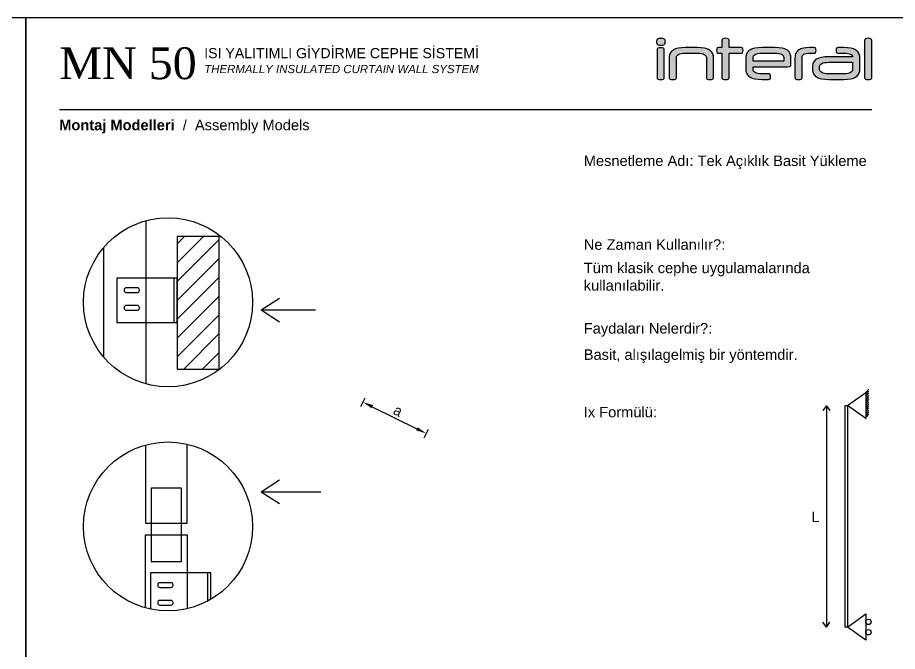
# Model space of a CAD drawing. Header units: millimetres. Extents: x 11916 to 12756, y 2720 to 3017.
# Drawn here: x 12334 to 12544, y 2865.8 to 3017.1 of the extents above; entities that cross this region are included whole.
import ezdxf

# ---------------------------------------------------------------- set-up
doc = ezdxf.new("R2010")
doc.units = ezdxf.units.MM
for name, color, linetype in [('aksesuar', 1, 'Continuous'), ('ANTET', 7, 'Continuous'), ('PROFIL', 7, 'Continuous'), ('yazı_numara_k', 11, 'Continuous')]:
    doc.layers.add(name, color=color, linetype=linetype)
doc.dimstyles.new('ISO-25', dxfattribs={"dimtxt": 2.5, "dimasz": 2.5, "dimexe": 1.25, "dimexo": 0.625, "dimtad": 1, "dimtxsty": 'Standard', "dimcen": 2.5, "dimadec": 0, "dimazin": 0, "dimtfac": 1, "dimtmove": 0, "dimatfit": 3, "dimfxl": 1, "dimarcsym": 0})

# ---------------------------------------------------------------- blocks, each defined once
blk = doc.blocks.new('*D3')
at = {"layer": 'aksesuar', "color": 0, "linetype": 'ByBlock', "lineweight": -2, "transparency": 16777216}
for p, q in [((12416.92, 2926.29), (12415.9, 2924.23)), ((12418.69, 2924.24), (12429.32, 2918.97)), ((12432.03, 2918.8), (12431.01, 2916.74))]:
    blk.add_line(p, q, dxfattribs=at)
at = {"layer": 'aksesuar', "color": 0, "transparency": 16777216}
for points in [[(12418.88, 2924.62), (12418.51, 2923.87), (12416.45, 2925.35)], [(12429.51, 2919.34), (12429.14, 2918.6), (12431.56, 2917.86)]]:
    blk.add_solid(points, dxfattribs=at)
at = {"layer": 'Defpoints', "color": 0, "transparency": 16777216}
for p in [(12417.2, 2926.85), (12432.3, 2919.36), (12431.56, 2917.86)]:
    blk.add_point(p, dxfattribs=at)
at = {"layer": 'aksesuar', "color": 0, "transparency": 16777216, "insert": (12424.84, 2923.29), "char_height": 2.5, "attachment_point": 5, "rotation": 333.6165}
blk.add_mtext('a', dxfattribs=at)
blk = doc.blocks.new('İnteral Logo - 2D')
at = {"layer": 'PROFIL', "ltscale": 10}
h = blk.add_hatch(color=7, dxfattribs=at)
h.paths.add_polyline_path([(2732.47, 1117.8), (2732.47, 1124.16), (2732.45, 1124.34), (2732.41, 1124.48), (2732.35, 1124.6), (2732.25, 1124.67), (2731.98, 1124.76), (2731.61, 1124.79), (2731.23, 1124.76), (2730.97, 1124.67), (2730.87, 1124.6), (2730.81, 1124.48), (2730.77, 1124.34), (2730.76, 1124.16), (2730.76, 1117.8), (2730.77, 1117.62), (2730.81, 1117.48), (2730.87, 1117.36), (2730.97, 1117.29), (2731.23, 1117.2), (2731.61, 1117.17), (2731.98, 1117.2), (2732.25, 1117.29), (2732.35, 1117.36), (2732.41, 1117.48), (2732.45, 1117.62)])
h.paths.add_polyline_path([(2732.72, 1126.21), (2732.71, 1126.41), (2732.66, 1126.58), (2732.58, 1126.73), (2732.47, 1126.84), (2732.33, 1126.93), (2732.15, 1127), (2731.92, 1127.03), (2731.66, 1127.05), (2731.4, 1127.03), (2731.17, 1127), (2730.99, 1126.93), (2730.84, 1126.84), (2730.73, 1126.73), (2730.66, 1126.58), (2730.61, 1126.41), (2730.59, 1126.21), (2730.61, 1126.01), (2730.66, 1125.84), (2730.73, 1125.69), (2730.84, 1125.58), (2730.99, 1125.49), (2731.17, 1125.42), (2731.4, 1125.39), (2731.66, 1125.37), (2731.92, 1125.39), (2732.15, 1125.42), (2732.33, 1125.49), (2732.47, 1125.58), (2732.58, 1125.69), (2732.66, 1125.84), (2732.71, 1126.01)])
for points in [[(2751.25, 1123.85), (2751.27, 1124.15), (2751.25, 1124.44), (2751.18, 1124.66), (2751.13, 1124.74), (2751.04, 1124.79), (2750.79, 1124.84), (2747.94, 1124.84), (2747.94, 1126.41), (2747.93, 1126.59), (2747.89, 1126.74), (2747.82, 1126.85), (2747.73, 1126.92), (2747.46, 1127.02), (2747.08, 1127.05), (2746.7, 1127.02), (2746.44, 1126.92), (2746.35, 1126.85), (2746.28, 1126.74), (2746.24, 1126.59), (2746.23, 1126.41), (2746.23, 1124.84), (2745.46, 1124.84), (2745.21, 1124.79), (2745.12, 1124.74), (2745.06, 1124.66), (2745, 1124.44), (2744.98, 1124.15), (2745, 1123.85), (2745.06, 1123.64), (2745.12, 1123.57), (2745.21, 1123.52), (2745.46, 1123.47), (2746.23, 1123.47), (2746.23, 1117.8), (2746.24, 1117.62), (2746.28, 1117.48), (2746.35, 1117.36), (2746.44, 1117.29), (2746.7, 1117.2), (2747.08, 1117.17), (2747.46, 1117.2), (2747.73, 1117.29), (2747.82, 1117.36), (2747.89, 1117.48), (2747.93, 1117.62), (2747.94, 1117.8), (2747.94, 1123.47), (2750.79, 1123.47), (2751.04, 1123.52), (2751.13, 1123.57), (2751.18, 1123.64)], [(2743.86, 1123.73), (2743.7, 1123.92), (2743.51, 1124.09), (2743.28, 1124.25), (2743.03, 1124.39), (2742.75, 1124.51), (2742.09, 1124.69), (2741.32, 1124.8), (2740.42, 1124.84), (2737.48, 1124.84), (2736.59, 1124.8), (2735.81, 1124.69), (2735.16, 1124.51), (2734.87, 1124.39), (2734.62, 1124.25), (2734.4, 1124.09), (2734.2, 1123.92), (2734.04, 1123.73), (2733.91, 1123.52), (2733.8, 1123.29), (2733.73, 1123.04), (2733.68, 1122.77), (2733.67, 1122.49), (2733.67, 1117.8), (2733.68, 1117.62), (2733.72, 1117.48), (2733.79, 1117.36), (2733.88, 1117.29), (2734.14, 1117.2), (2734.52, 1117.17), (2734.89, 1117.2), (2735.16, 1117.29), (2735.26, 1117.36), (2735.33, 1117.48), (2735.37, 1117.62), (2735.38, 1117.8), (2735.38, 1122.74), (2735.76, 1123.13), (2736.33, 1123.38), (2737.01, 1123.46), (2737.54, 1123.47), (2740.74, 1123.47), (2741.57, 1123.38), (2742.29, 1123.07), (2742.52, 1122.63), (2742.52, 1117.8), (2742.54, 1117.62), (2742.58, 1117.48), (2742.64, 1117.36), (2742.73, 1117.29), (2743, 1117.2), (2743.37, 1117.17), (2743.75, 1117.2), (2744.02, 1117.29), (2744.11, 1117.36), (2744.18, 1117.48), (2744.22, 1117.62), (2744.24, 1117.8), (2744.24, 1122.49), (2744.22, 1122.77), (2744.18, 1123.04), (2744.1, 1123.29), (2744, 1123.52)], [(2768.61, 1123.64), (2768.68, 1123.85), (2768.7, 1124.15), (2768.68, 1124.44), (2768.61, 1124.66), (2768.55, 1124.74), (2768.47, 1124.79), (2768.21, 1124.84), (2767.16, 1124.84), (2766.36, 1124.8), (2765.67, 1124.69), (2765.07, 1124.51), (2764.81, 1124.39), (2764.57, 1124.26), (2764.36, 1124.1), (2764.18, 1123.93), (2764.02, 1123.74), (2763.9, 1123.53), (2763.8, 1123.3), (2763.73, 1123.05), (2763.69, 1122.79), (2763.67, 1122.5), (2763.67, 1117.8), (2763.69, 1117.62), (2763.72, 1117.48), (2763.79, 1117.36), (2763.88, 1117.29), (2764.15, 1117.2), (2764.52, 1117.17), (2764.9, 1117.2), (2765.17, 1117.29), (2765.26, 1117.36), (2765.33, 1117.48), (2765.37, 1117.62), (2765.38, 1117.8), (2765.38, 1122.78), (2765.67, 1123.17), (2766.13, 1123.39), (2766.7, 1123.46), (2767.16, 1123.47), (2768.21, 1123.47), (2768.47, 1123.52), (2768.55, 1123.57)]]:
    blk.add_hatch(color=7, dxfattribs=at).paths.add_polyline_path(points)
at = {"layer": 'PROFIL', "ltscale": 10, "true_color": 0xfed100}
blk.add_hatch(color=40, dxfattribs=at).paths.add_polyline_path([(2781.99, 1126.41), (2781.98, 1126.59), (2781.94, 1126.74), (2781.87, 1126.85), (2781.78, 1126.92), (2781.51, 1127.02), (2781.13, 1127.05), (2780.75, 1127.02), (2780.49, 1126.92), (2780.4, 1126.85), (2780.33, 1126.74), (2780.29, 1126.59), (2780.28, 1126.41), (2780.28, 1117.8), (2780.29, 1117.62), (2780.33, 1117.48), (2780.4, 1117.36), (2780.49, 1117.29), (2780.75, 1117.2), (2781.13, 1117.17), (2781.51, 1117.2), (2781.78, 1117.29), (2781.87, 1117.36), (2781.94, 1117.48), (2781.98, 1117.62), (2781.99, 1117.8)])
at = {"layer": 'PROFIL', "ltscale": 10}
h = blk.add_hatch(color=7, dxfattribs=at)
h.paths.add_polyline_path([(2758.87, 1124.84), (2755.76, 1124.84), (2754.87, 1124.8), (2754.09, 1124.69), (2753.44, 1124.51), (2753.15, 1124.39), (2752.9, 1124.25), (2752.68, 1124.09), (2752.48, 1123.92), (2752.32, 1123.73), (2752.18, 1123.52), (2752.08, 1123.29), (2752.01, 1123.04), (2751.96, 1122.77), (2751.95, 1122.49), (2751.95, 1119.56), (2751.96, 1119.28), (2752.01, 1119.02), (2752.08, 1118.77), (2752.18, 1118.54), (2752.32, 1118.33), (2752.48, 1118.14), (2752.68, 1117.96), (2752.9, 1117.81), (2753.15, 1117.67), (2753.44, 1117.55), (2754.09, 1117.37), (2754.87, 1117.26), (2755.76, 1117.22), (2757.36, 1117.22), (2757.62, 1117.26), (2757.7, 1117.32), (2757.76, 1117.39), (2757.83, 1117.61), (2757.85, 1117.91), (2757.83, 1118.2), (2757.76, 1118.41), (2757.7, 1118.49), (2757.62, 1118.54), (2757.36, 1118.58), (2755.44, 1118.58), (2754.61, 1118.68), (2753.89, 1118.99), (2753.66, 1119.43), (2753.66, 1120.25), (2761.88, 1120.25), (2762.3, 1120.29), (2762.44, 1120.34), (2762.54, 1120.4), (2762.61, 1120.49), (2762.65, 1120.61), (2762.69, 1120.94), (2762.69, 1122.49), (2762.67, 1122.78), (2762.63, 1123.04), (2762.56, 1123.29), (2762.46, 1123.52), (2762.34, 1123.74), (2762.18, 1123.93), (2762, 1124.1), (2761.79, 1124.26), (2761.55, 1124.39), (2761.27, 1124.51), (2760.61, 1124.69), (2759.81, 1124.8)])
h.paths.add_polyline_path([(2760.98, 1121.59), (2760.98, 1122.49), (2760.95, 1122.71), (2760.85, 1122.91), (2760.69, 1123.08), (2760.47, 1123.22), (2760.18, 1123.33), (2759.81, 1123.41), (2759.35, 1123.46), (2758.82, 1123.47), (2755.81, 1123.47), (2755.29, 1123.46), (2754.84, 1123.4), (2754.46, 1123.31), (2754.17, 1123.19), (2753.95, 1123.04), (2753.79, 1122.87), (2753.69, 1122.69), (2753.66, 1122.49), (2753.66, 1121.59)], flags=16)
at = {"layer": 'PROFIL', "ltscale": 10, "true_color": 0xfed100}
h = blk.add_hatch(color=40, dxfattribs=at)
h.paths.add_polyline_path([(2779.15, 1119.56), (2779.15, 1122.49), (2779.13, 1122.77), (2779.09, 1123.04), (2779.01, 1123.29), (2778.91, 1123.52), (2778.78, 1123.73), (2778.61, 1123.92), (2778.42, 1124.09), (2778.19, 1124.25), (2777.94, 1124.39), (2777.66, 1124.51), (2777, 1124.69), (2776.23, 1124.8), (2775.33, 1124.84), (2774.01, 1124.84), (2773.76, 1124.79), (2773.67, 1124.74), (2773.61, 1124.67), (2773.54, 1124.45), (2773.51, 1124.15), (2773.54, 1123.85), (2773.61, 1123.64), (2773.67, 1123.57), (2773.76, 1123.52), (2774.01, 1123.47), (2775.66, 1123.47), (2776.49, 1123.4), (2777.21, 1123.16), (2777.52, 1122.62), (2771.67, 1122.62), (2770.77, 1122.59), (2770, 1122.48), (2769.34, 1122.29), (2769.06, 1122.18), (2768.81, 1122.04), (2768.58, 1121.88), (2768.39, 1121.71), (2768.22, 1121.52), (2768.09, 1121.31), (2767.99, 1121.08), (2767.91, 1120.83), (2767.87, 1120.56), (2767.85, 1120.28), (2767.85, 1119.56), (2767.87, 1119.28), (2767.91, 1119.02), (2767.99, 1118.77), (2768.09, 1118.54), (2768.22, 1118.33), (2768.39, 1118.14), (2768.58, 1117.96), (2768.81, 1117.81), (2769.06, 1117.67), (2769.34, 1117.55), (2770, 1117.37), (2770.77, 1117.26), (2771.67, 1117.22), (2775.33, 1117.22), (2776.23, 1117.26), (2777, 1117.37), (2777.66, 1117.55), (2777.94, 1117.67), (2778.19, 1117.81), (2778.42, 1117.96), (2778.61, 1118.14), (2778.78, 1118.33), (2778.91, 1118.54), (2779.01, 1118.77), (2779.09, 1119.02), (2779.13, 1119.28)])
h.paths.add_polyline_path([(2777.44, 1119.32), (2777.06, 1118.93), (2776.48, 1118.68), (2775.81, 1118.6), (2775.28, 1118.58), (2771.34, 1118.58), (2770.52, 1118.68), (2769.8, 1118.99), (2769.56, 1119.43), (2769.56, 1120.58), (2769.94, 1120.98), (2770.52, 1121.22), (2771.19, 1121.3), (2771.72, 1121.32), (2777.44, 1121.32)], flags=16)
at = {"layer": 'PROFIL', "color": 7, "ltscale": 10}
for points in [[(2732.72, 1126.21), (2732.71, 1126.41), (2732.66, 1126.58), (2732.58, 1126.73), (2732.47, 1126.84), (2732.33, 1126.93), (2732.15, 1127), (2731.92, 1127.03), (2731.66, 1127.05), (2731.4, 1127.03), (2731.17, 1127), (2730.99, 1126.93), (2730.84, 1126.84), (2730.73, 1126.73), (2730.66, 1126.58), (2730.61, 1126.41), (2730.59, 1126.21), (2730.61, 1126.01), (2730.66, 1125.84), (2730.73, 1125.69), (2730.84, 1125.58), (2730.99, 1125.49), (2731.17, 1125.42), (2731.4, 1125.39), (2731.66, 1125.37), (2731.92, 1125.39), (2732.15, 1125.42), (2732.33, 1125.49), (2732.47, 1125.58), (2732.58, 1125.69), (2732.66, 1125.84), (2732.71, 1126.01)], [(2751.25, 1123.85), (2751.27, 1124.15), (2751.25, 1124.44), (2751.18, 1124.66), (2751.13, 1124.74), (2751.04, 1124.79), (2750.79, 1124.84), (2747.94, 1124.84), (2747.94, 1126.41), (2747.93, 1126.59), (2747.89, 1126.74), (2747.82, 1126.85), (2747.73, 1126.92), (2747.46, 1127.02), (2747.08, 1127.05), (2746.7, 1127.02), (2746.44, 1126.92), (2746.35, 1126.85), (2746.28, 1126.74), (2746.24, 1126.59), (2746.23, 1126.41), (2746.23, 1124.84), (2745.46, 1124.84), (2745.21, 1124.79), (2745.12, 1124.74), (2745.06, 1124.66), (2745, 1124.44), (2744.98, 1124.15), (2745, 1123.85), (2745.06, 1123.64), (2745.12, 1123.57), (2745.21, 1123.52), (2745.46, 1123.47), (2746.23, 1123.47), (2746.23, 1117.8), (2746.24, 1117.62), (2746.28, 1117.48), (2746.35, 1117.36), (2746.44, 1117.29), (2746.7, 1117.2), (2747.08, 1117.17), (2747.46, 1117.2), (2747.73, 1117.29), (2747.82, 1117.36), (2747.89, 1117.48), (2747.93, 1117.62), (2747.94, 1117.8), (2747.94, 1123.47), (2750.79, 1123.47), (2751.04, 1123.52), (2751.13, 1123.57), (2751.18, 1123.64)], [(2732.47, 1117.8), (2732.47, 1124.16), (2732.45, 1124.34), (2732.41, 1124.48), (2732.35, 1124.6), (2732.25, 1124.67), (2731.98, 1124.76), (2731.61, 1124.79), (2731.23, 1124.76), (2730.97, 1124.67), (2730.87, 1124.6), (2730.81, 1124.48), (2730.77, 1124.34), (2730.76, 1124.16), (2730.76, 1117.8), (2730.77, 1117.62), (2730.81, 1117.48), (2730.87, 1117.36), (2730.97, 1117.29), (2731.23, 1117.2), (2731.61, 1117.17), (2731.98, 1117.2), (2732.25, 1117.29), (2732.35, 1117.36), (2732.41, 1117.48), (2732.45, 1117.62)], [(2743.86, 1123.73), (2743.7, 1123.92), (2743.51, 1124.09), (2743.28, 1124.25), (2743.03, 1124.39), (2742.75, 1124.51), (2742.09, 1124.69), (2741.32, 1124.8), (2740.42, 1124.84), (2737.48, 1124.84), (2736.59, 1124.8), (2735.81, 1124.69), (2735.16, 1124.51), (2734.87, 1124.39), (2734.62, 1124.25), (2734.4, 1124.09), (2734.2, 1123.92), (2734.04, 1123.73), (2733.91, 1123.52), (2733.8, 1123.29), (2733.73, 1123.04), (2733.68, 1122.77), (2733.67, 1122.49), (2733.67, 1117.8), (2733.68, 1117.62), (2733.72, 1117.48), (2733.79, 1117.36), (2733.88, 1117.29), (2734.14, 1117.2), (2734.52, 1117.17), (2734.89, 1117.2), (2735.16, 1117.29), (2735.26, 1117.36), (2735.33, 1117.48), (2735.37, 1117.62), (2735.38, 1117.8), (2735.38, 1122.49), (2735.41, 1122.69), (2735.51, 1122.87), (2735.67, 1123.04), (2735.89, 1123.19), (2736.19, 1123.31), (2736.56, 1123.4), (2737.01, 1123.46), (2737.54, 1123.47), (2740.37, 1123.47), (2740.89, 1123.46), (2741.34, 1123.4), (2741.72, 1123.31), (2742.01, 1123.19), (2742.24, 1123.04), (2742.4, 1122.87), (2742.49, 1122.69), (2742.52, 1122.49), (2742.52, 1117.8), (2742.54, 1117.62), (2742.58, 1117.48), (2742.64, 1117.36), (2742.73, 1117.29), (2743, 1117.2), (2743.37, 1117.17), (2743.75, 1117.2), (2744.02, 1117.29), (2744.11, 1117.36), (2744.18, 1117.48), (2744.22, 1117.62), (2744.24, 1117.8), (2744.24, 1122.49), (2744.22, 1122.77), (2744.18, 1123.04), (2744.1, 1123.29), (2744, 1123.52)], [(2762, 1124.1), (2761.79, 1124.26), (2761.55, 1124.39), (2761.27, 1124.51), (2760.61, 1124.69), (2759.81, 1124.8), (2758.87, 1124.84), (2755.76, 1124.84), (2754.87, 1124.8), (2754.09, 1124.69), (2753.44, 1124.51), (2753.15, 1124.39), (2752.9, 1124.25), (2752.68, 1124.09), (2752.48, 1123.92), (2752.32, 1123.73), (2752.18, 1123.52), (2752.08, 1123.29), (2752.01, 1123.04), (2751.96, 1122.77), (2751.95, 1122.49), (2751.95, 1119.56), (2751.96, 1119.28), (2752.01, 1119.02), (2752.08, 1118.77), (2752.18, 1118.54), (2752.32, 1118.33), (2752.48, 1118.14), (2752.68, 1117.96), (2752.9, 1117.81), (2753.15, 1117.67), (2753.44, 1117.55), (2754.09, 1117.37), (2754.87, 1117.26), (2755.76, 1117.22), (2757.36, 1117.22), (2757.62, 1117.26), (2757.7, 1117.32), (2757.76, 1117.39), (2757.83, 1117.61), (2757.85, 1117.91), (2757.83, 1118.2), (2757.76, 1118.41), (2757.7, 1118.49), (2757.62, 1118.54), (2757.36, 1118.58), (2755.81, 1118.58), (2755.29, 1118.6), (2754.84, 1118.65), (2754.46, 1118.74), (2754.17, 1118.87), (2753.95, 1119.02), (2753.79, 1119.19), (2753.69, 1119.37), (2753.66, 1119.56), (2753.66, 1120.25), (2761.88, 1120.25), (2762.3, 1120.29), (2762.44, 1120.34), (2762.54, 1120.4), (2762.61, 1120.49), (2762.65, 1120.61), (2762.69, 1120.94), (2762.69, 1122.49), (2762.67, 1122.78), (2762.63, 1123.04), (2762.56, 1123.29), (2762.46, 1123.52), (2762.34, 1123.74), (2762.18, 1123.93)], [(2768.68, 1123.85), (2768.7, 1124.15), (2768.68, 1124.44), (2768.61, 1124.66), (2768.55, 1124.74), (2768.47, 1124.79), (2768.21, 1124.84), (2767.16, 1124.84), (2766.36, 1124.8), (2765.67, 1124.69), (2765.07, 1124.51), (2764.81, 1124.39), (2764.57, 1124.26), (2764.36, 1124.1), (2764.18, 1123.93), (2764.02, 1123.74), (2763.9, 1123.53), (2763.8, 1123.3), (2763.73, 1123.05), (2763.69, 1122.79), (2763.67, 1122.5), (2763.67, 1117.8), (2763.69, 1117.62), (2763.72, 1117.48), (2763.79, 1117.36), (2763.88, 1117.29), (2764.15, 1117.2), (2764.52, 1117.17), (2764.9, 1117.2), (2765.17, 1117.29), (2765.26, 1117.36), (2765.33, 1117.48), (2765.37, 1117.62), (2765.38, 1117.8), (2765.38, 1122.5), (2765.41, 1122.72), (2765.48, 1122.91), (2765.6, 1123.08), (2765.78, 1123.22), (2766.01, 1123.33), (2766.32, 1123.41), (2766.7, 1123.46), (2767.16, 1123.47), (2768.21, 1123.47), (2768.47, 1123.52), (2768.55, 1123.57), (2768.61, 1123.64)], [(2753.66, 1121.59), (2753.66, 1122.49), (2753.69, 1122.69), (2753.79, 1122.87), (2753.95, 1123.04), (2754.17, 1123.19), (2754.46, 1123.31), (2754.84, 1123.4), (2755.29, 1123.46), (2755.81, 1123.47), (2758.82, 1123.47), (2759.35, 1123.46), (2759.81, 1123.41), (2760.18, 1123.33), (2760.47, 1123.22), (2760.69, 1123.08), (2760.85, 1122.91), (2760.95, 1122.71), (2760.98, 1122.49), (2760.98, 1121.59)]]:
    blk.add_lwpolyline(points, close=True, dxfattribs=at)
at = {"layer": 'PROFIL', "color": 40, "ltscale": 10, "true_color": 0xfed100}
for points in [[(2781.99, 1117.8), (2781.99, 1126.41), (2781.98, 1126.59), (2781.94, 1126.74), (2781.87, 1126.85), (2781.78, 1126.92), (2781.51, 1127.02), (2781.13, 1127.05), (2780.75, 1127.02), (2780.49, 1126.92), (2780.4, 1126.85), (2780.33, 1126.74), (2780.29, 1126.59), (2780.28, 1126.41), (2780.28, 1117.8), (2780.29, 1117.62), (2780.33, 1117.48), (2780.4, 1117.36), (2780.49, 1117.29), (2780.75, 1117.2), (2781.13, 1117.17), (2781.51, 1117.2), (2781.78, 1117.29), (2781.87, 1117.36), (2781.94, 1117.48), (2781.98, 1117.62)], [(2779.15, 1119.56), (2779.15, 1122.49), (2779.13, 1122.77), (2779.09, 1123.04), (2779.01, 1123.29), (2778.91, 1123.52), (2778.78, 1123.73), (2778.61, 1123.92), (2778.42, 1124.09), (2778.19, 1124.25), (2777.94, 1124.39), (2777.66, 1124.51), (2777, 1124.69), (2776.23, 1124.8), (2775.33, 1124.84), (2774.01, 1124.84), (2773.76, 1124.79), (2773.67, 1124.74), (2773.61, 1124.67), (2773.54, 1124.45), (2773.51, 1124.15), (2773.54, 1123.85), (2773.61, 1123.64), (2773.67, 1123.57), (2773.76, 1123.52), (2774.01, 1123.47), (2775.28, 1123.47), (2775.81, 1123.46), (2776.27, 1123.42), (2776.64, 1123.35), (2776.93, 1123.25), (2777.15, 1123.13), (2777.31, 1122.99), (2777.4, 1122.82), (2777.44, 1122.64), (2777.44, 1122.62), (2771.67, 1122.62), (2770.77, 1122.59), (2770, 1122.48), (2769.34, 1122.29), (2769.06, 1122.18), (2768.81, 1122.04), (2768.58, 1121.88), (2768.39, 1121.71), (2768.22, 1121.52), (2768.09, 1121.31), (2767.99, 1121.08), (2767.91, 1120.83), (2767.87, 1120.56), (2767.85, 1120.28), (2767.85, 1119.56), (2767.87, 1119.28), (2767.91, 1119.02), (2767.99, 1118.77), (2768.09, 1118.54), (2768.22, 1118.33), (2768.39, 1118.14), (2768.58, 1117.96), (2768.81, 1117.81), (2769.06, 1117.67), (2769.34, 1117.55), (2770, 1117.37), (2770.77, 1117.26), (2771.67, 1117.22), (2775.33, 1117.22), (2776.23, 1117.26), (2777, 1117.37), (2777.66, 1117.55), (2777.94, 1117.67), (2778.19, 1117.81), (2778.42, 1117.96), (2778.61, 1118.14), (2778.78, 1118.33), (2778.91, 1118.54), (2779.01, 1118.77), (2779.09, 1119.02), (2779.13, 1119.28)], [(2769.56, 1119.56), (2769.56, 1120.33), (2769.6, 1120.53), (2769.69, 1120.72), (2769.85, 1120.88), (2770.08, 1121.03), (2770.37, 1121.16), (2770.74, 1121.25), (2771.19, 1121.3), (2771.72, 1121.32), (2777.44, 1121.32), (2777.44, 1119.56), (2777.4, 1119.37), (2777.31, 1119.19), (2777.15, 1119.02), (2776.92, 1118.87), (2776.63, 1118.74), (2776.26, 1118.65), (2775.81, 1118.6), (2775.28, 1118.58), (2771.72, 1118.58), (2771.19, 1118.6), (2770.74, 1118.65), (2770.37, 1118.74), (2770.08, 1118.87), (2769.85, 1119.02), (2769.69, 1119.19), (2769.6, 1119.37)]]:
    blk.add_lwpolyline(points, close=True, dxfattribs=at)
blk = doc.blocks.new('MN50.S.1')
at = {"color": 252}
blk.add_lwpolyline([(9907.25, 888.56), (9907.25, 1185.56), (10117.25, 1185.56), (10117.25, 888.56)], close=True, dxfattribs=at)
at = {"const_width": 0.3}
blk.add_lwpolyline([(9915.28, 1163.6), (10109.25, 1163.6)], dxfattribs=at)
at = {"layer": 'yazı_numara_k', "color": 140}
blk.add_blockref('İnteral Logo - 2D', (7327.19, 53.57), dxfattribs=at)
at = {"color": 7, "insert": (9915.28, 1178.45), "char_height": 7.5867, "attachment_point": 1}
blk.add_mtext('{\\fTimes New Roman|b0|i0|c162|p34;MN 50 }', dxfattribs=at)
at = {"layer": 'yazı_numara_k', "color": 0, "insert": (9949.85, 1178.28), "char_height": 2.414, "attachment_point": 1}
blk.add_mtext('{\\fArial|b0|i0|c238|p34;ISI YALITIMLI GİYDİRME CEPHE SİSTEMİ\\P\\fArial|b0|i1|c238|p34;\\H0.809524x;THERMALLY INSULATED CURTAIN WALL SYSTEM}', dxfattribs=at)

msp = doc.modelspace()

# ---------------------------------------------------------------- hatches: boundary and pattern name
h = msp.add_hatch()
h.set_pattern_fill('ANSI31', color=256, style=0)
h.set_pattern_definition([(45, (1280.4182, 11.9897), (-2.245064, 2.245064), [])])
h.paths.add_polyline_path([(12372.125, 2933.222), (12382.144, 2933.222), (12382.144, 2964.854), (12372.125, 2964.854)])

# ---------------------------------------------------------------- linework, layer by layer
for p, q in [((12371.343, 2954.964), (12371.343, 2944.382)), ((12392.166, 2947.357), (12396.556, 2950.171)), ((12392.166, 2947.357), (12405.092, 2947.357)), ((12392.166, 2947.357), (12396.556, 2944.542)), ((12536.451, 2927.658), (12537.228, 2928.435)), ((12536.451, 2927.658), (12537.228, 2928.435)), ((12536.451, 2927.658), (12537.228, 2928.435)), ((12536.451, 2927.658), (12537.228, 2928.435)), ((12536.451, 2927.158), (12537.228, 2927.935)), ((12536.451, 2927.158), (12537.228, 2927.935)), ((12536.451, 2927.158), (12537.228, 2927.935)), ((12536.451, 2927.158), (12537.228, 2927.935)), ((12536.451, 2926.658), (12537.228, 2927.435)), ((12536.451, 2926.658), (12537.228, 2927.435)), ((12536.451, 2926.658), (12537.228, 2927.435)), ((12536.451, 2926.658), (12537.228, 2927.435)), ((12536.451, 2926.158), (12537.228, 2926.935)), ((12536.451, 2926.158), (12537.228, 2926.935)), ((12536.451, 2926.158), (12537.228, 2926.935)), ((12536.451, 2926.158), (12537.228, 2926.935)), ((12536.451, 2925.658), (12537.228, 2926.435)), ((12536.451, 2925.658), (12537.228, 2926.435)), ((12536.451, 2925.658), (12537.228, 2926.435)), ((12536.451, 2925.658), (12537.228, 2926.435)), ((12536.451, 2925.158), (12537.228, 2925.935)), ((12536.451, 2925.158), (12537.228, 2925.935)), ((12536.451, 2925.158), (12537.228, 2925.935)), ((12536.451, 2925.158), (12537.228, 2925.935)), ((12536.451, 2924.658), (12537.228, 2925.435)), ((12536.451, 2924.658), (12537.228, 2925.435)), ((12536.451, 2924.658), (12537.228, 2925.435)), ((12536.451, 2924.658), (12537.228, 2925.435)), ((12527.083, 2924.438), (12526.25, 2923.309)), ((12527.083, 2924.438), (12527.083, 2871.645)), ((12527.083, 2924.438), (12527.915, 2923.309)), ((12532.112, 2924.537), (12532.112, 2871.645)), ((12536.451, 2924.158), (12537.228, 2924.935)), ((12536.451, 2924.158), (12537.228, 2924.935)), ((12536.451, 2924.158), (12537.228, 2924.935)), ((12536.451, 2924.158), (12537.228, 2924.935)), ((12536.451, 2923.658), (12537.228, 2924.435)), ((12536.451, 2923.658), (12537.228, 2924.435)), ((12536.451, 2923.658), (12537.228, 2924.435)), ((12536.451, 2923.658), (12537.228, 2924.435)), ((12536.451, 2923.158), (12537.228, 2923.935)), ((12536.451, 2923.158), (12537.228, 2923.935)), ((12536.451, 2923.158), (12537.228, 2923.935)), ((12536.451, 2923.158), (12537.228, 2923.935)), ((12536.451, 2922.658), (12537.228, 2923.435)), ((12536.451, 2922.658), (12537.228, 2923.435)), ((12536.451, 2922.658), (12537.228, 2923.435)), ((12536.451, 2922.658), (12537.228, 2923.435)), ((12536.451, 2922.158), (12537.228, 2922.935)), ((12536.451, 2922.158), (12537.228, 2922.935)), ((12536.451, 2922.158), (12537.228, 2922.935)), ((12536.451, 2922.158), (12537.228, 2922.935)), ((12536.451, 2921.658), (12537.228, 2922.435)), ((12536.451, 2921.658), (12537.228, 2922.435)), ((12536.451, 2921.658), (12537.228, 2922.435)), ((12536.451, 2921.658), (12537.228, 2922.435)), ((12392.166, 2903.949), (12396.556, 2906.763)), ((12392.166, 2903.949), (12406.407, 2903.949)), ((12392.166, 2903.949), (12396.556, 2901.135)), ((12379.37, 2884.556), (12379.37, 2877.82)), ((12527.083, 2871.645), (12526.25, 2872.774)), ((12527.083, 2871.645), (12527.915, 2872.774))]:
    msp.add_line(p, q)
for points in [[(12364.69, 2929.687), (12364.69, 2968.653)], [(12354.558, 2962.238), (12354.558, 2936.103)], [(12364.518, 2915.086), (12364.518, 2896.43), (12374.494, 2896.43), (12374.494, 2915.302)], [(12364.518, 2876.215), (12364.518, 2893.614), (12374.494, 2893.614), (12374.494, 2875.998)], [(12380.152, 2878.257), (12380.152, 2884.556), (12365.737, 2884.556), (12365.737, 2875.916)]]:
    msp.add_lwpolyline(points)
for points in [[(12372.125, 2964.854), (12372.125, 2933.222), (12382.144, 2933.222), (12382.144, 2964.854)], [(12357.71, 2954.964), (12357.71, 2944.382), (12372.125, 2944.382), (12372.125, 2954.964)], [(12532.112, 2924.537), (12536.451, 2927.658), (12536.451, 2921.415)], [(12532.112, 2924.537), (12532.112, 2871.645), (12531.582, 2871.645), (12531.582, 2924.537)], [(12365.932, 2904.788), (12365.932, 2887.282), (12373.118, 2887.282), (12373.118, 2904.788)], [(12536.451, 2868.524), (12532.112, 2871.645), (12536.451, 2874.767)]]:
    msp.add_lwpolyline(points, close=True)
for points in [[(12359.441, 2952.129), (12359.441, 2951.995, 0.4142136), (12359.941, 2951.495), (12362.61, 2951.495, 0.4142136), (12363.11, 2951.995), (12363.11, 2952.129, 0.4142136), (12362.61, 2952.629), (12359.941, 2952.629, 0.4142136)], [(12359.441, 2947.91), (12359.441, 2947.776, 0.4142136), (12359.941, 2947.276), (12362.61, 2947.276, 0.4142136), (12363.11, 2947.776), (12363.11, 2947.91, 0.4142136), (12362.61, 2948.41), (12359.941, 2948.41, 0.4142136)], [(12367.468, 2881.722), (12367.468, 2881.588, 0.4142136), (12367.968, 2881.088), (12370.637, 2881.088, 0.4142136), (12371.137, 2881.588), (12371.137, 2881.722, 0.4142136), (12370.637, 2882.222), (12367.968, 2882.222, 0.4142136)], [(12367.468, 2877.502), (12367.468, 2877.368, 0.4142136), (12367.968, 2876.868), (12370.637, 2876.868, 0.4142136), (12371.137, 2877.368), (12371.137, 2877.502, 0.4142136), (12370.637, 2878.002), (12367.968, 2878.002, 0.4142136)]]:
    msp.add_lwpolyline(points, format="xyb", close=True)
for centre, radius in [((12369.93, 2949.17), 20.175), ((12369.93, 2895.65), 20.175), ((12537.101, 2872.867), 0.65), ((12537.101, 2870.398), 0.65)]:
    msp.add_circle(centre, radius)

# ---------------------------------------------------------------- block references
at = {"layer": 'ANTET', "color": 0}
for p in [(2218.714, 1831.58), (2428.714, 1831.58)]:
    msp.add_blockref('MN50.S.1', p, dxfattribs=at)

# ---------------------------------------------------------------- texts
at = {"attachment_point": 1}
for s, insert, char_height in [('{\\fArial|b0|i0|c162|p34;\\H0.8333x;Mesnetleme Adı: Tek Açıklık Basit Yükleme\\P\\H1.2x;       }', (12469.162, 2984.208), 3), ('{\\fArial|b0|i0|c162|p34;Ne Zaman Kullanılır?:}', (12469.162, 2964.208), 2.4999), ('{\\fArial|b0|i0|c162|p34;Faydaları Nelerdir?:}', (12469.162, 2944.208), 2.4999), ('{\\fArial|b0|i0|c162|p34;Ix Formülü:}', (12469.162, 2924.208), 2.4999), ('{\\fArial|b0|i0|c162|p34;L}', (12523.512, 2899.202), 2.4999)]:
    msp.add_mtext(s, dxfattribs=dict(at, insert=insert, char_height=char_height))
at = {"layer": 'ANTET', "color": 0, "char_height": 2.5, "attachment_point": 1}
for s, insert in [('{\\fArial|b0|i0|c162|p34;\\C256;Tüm klasik cephe uygulamalarında kullanılabilir.}', (12469.162, 2958.625)), ('{\\fArial|b0|i0|c162|p34;\\C256;Basit, alışılagelmiş bir yöntemdir.}', (12469.162, 2937.931))]:
    msp.add_mtext_dynamic_manual_height_columns(s, width=56.16239, gutter_width=12.5, heights=[0], dxfattribs=dict(at, insert=insert))
at = {"layer": 'yazı_numara_k', "color": 7, "insert": (12343.96, 2992.74), "char_height": 2.5, "attachment_point": 1}
msp.add_mtext('{\\fArial Unicode MS|b1|i0|c162|p34;Montaj Modelleri  \\fArial Unicode MS|b0|i0|c162|p34;/  Assembly Models}', dxfattribs=at)

# ---------------------------------------------------------------- dimensions: what is measured, and where the dimension line sits
at = {"layer": 'aksesuar', "color": 5}
dim = msp.add_aligned_dim(p1=(12417.199, 2926.853), p2=(12432.305, 2919.36), distance=-1.675, text='a', dimstyle='ISO-25', override={"dimarcsym": 1}, dxfattribs=at)
dim.commit()
dim.dimension.update_dxf_attribs({"geometry": '*D3', "text_midpoint": (12424.841, 2923.286)})

doc.saveas('drawing.dxf')
